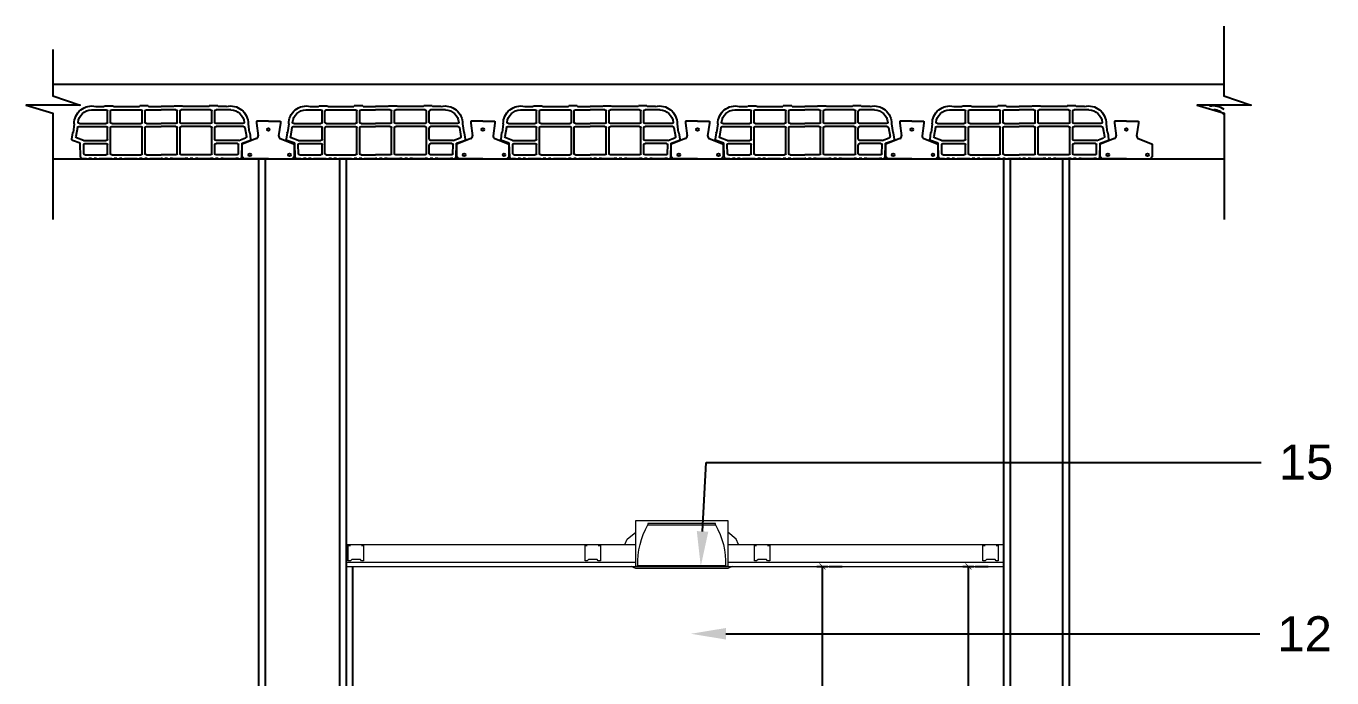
# Model space of a CAD drawing. Header units: metres. Extents: x 198 to 412, y -54 to 17.
# Drawn here: x 268.031 to 271.011, y -6.271 to -4.784 of the extents above; entities that cross this region are included whole.
import ezdxf
from ezdxf import colors
from ezdxf.entities.mleader import LeaderData, LeaderLine
from ezdxf.math import Vec2, Vec3

# ---------------------------------------------------------------- set-up
doc = ezdxf.new("R2010")
doc.units = ezdxf.units.M
doc.header["$LTSCALE"] = 10
for name, color, linetype in [('02', 2, 'Continuous'), ('02-LH ladrillo hueco 02', 1, 'Continuous'), ('1_MUROS', 6, 'Continuous'), ('A-MUROS', 6, 'Continuous'), ('A-TEXTOS', 2, 'Continuous'), ('Corte t', 2, 'Continuous'), ('Losa rap sapito', 251, 'Continuous'), ('piso', 1, 'Continuous'), ('TCOTA', 1, 'Continuous'), ('TM-REVOQUE', 2, 'Continuous')]:
    doc.layers.add(name, color=color, linetype=linetype)
doc.layers.add('A-Cielorraso', color=1, linetype='Continuous', lineweight=5)
doc.styles.add('ARIAL', font='arial.ttf')
doc.dimstyles.new('ST-COTA-25', dxfattribs={"dimscale": 0.25, "dimtxt": 0.18, "dimasz": 0.1, "dimexe": 0.18, "dimexo": 0.0625, "dimgap": 0.09, "dimtad": 1, "dimzin": 4, "dimdsep": 46, "dimtxsty": 'ARIAL', "dimblk1": 'COTA_N', "dimblk2": 'COTA_N', "dimsah": 1, "dimcen": 0.09, "dimclrd": 8, "dimclre": 8, "dimclrt": 1, "dimadec": 0, "dimazin": 0, "dimtfac": 1, "dimtix": 1, "dimtmove": 0, "dimatfit": 3, "dimldrblk": 'COTA_N', "dimfxl": 0.18, "dimtolj": 1, "dimtzin": 0, "dimarcsym": 0})

# ---------------------------------------------------------------- blocks, each defined once
blk = doc.blocks.new('top II')
for p, q in [((-0.1243, -0.0428), (-0.105, -0.0272)), ((0.1243, -0.0428), (0.105, -0.0272)), ((-0.1294, -0.055), (-0.1243, -0.0428)), ((0.1294, -0.055), (0.1243, -0.0428))]:
    blk.add_line(p, q)
for points in [[(-0.105, 0), (0.105, 0), (0.105, -0.105), (-0.105, -0.105)], [(-0.0771, -0.01), (0.0773, -0.01), (0.0773, -0.0069), (-0.0771, -0.0069)], [(-0.115, -0.105), (0.115, -0.105), (0.105, -0.11), (-0.105, -0.11), (-0.115, -0.105)]]:
    blk.add_lwpolyline(points, close=True)
blk.add_lwpolyline([(0.1, -0.1038), (-0.1, -0.1038, -0.138928), (-0.0771, -0.01), (0.0771, -0.01, -0.138928), (0.1, -0.1038, 52.020742)], format="xyb")
blk = doc.blocks.new('VIGUETA NUEVA')
at = {"layer": '02'}
for p, q in [((852.3054, 1549.6661), (852.2767, 1549.6661)), ((852.2767, 1549.6661), (852.2767, 1549.6611)), ((852.2767, 1549.6611), (852.2809, 1549.6312)), ((852.3054, 1549.6661), (852.3342, 1549.6661)), ((852.3342, 1549.6611), (852.3299, 1549.6312)), ((852.3342, 1549.6661), (852.3342, 1549.6611)), ((852.2769, 1549.6243), (852.2429, 1549.6111)), ((852.3339, 1549.6243), (852.3679, 1549.6111)), ((852.2429, 1549.5811), (852.2429, 1549.6111)), ((852.3679, 1549.5811), (852.3679, 1549.6111)), ((852.2429, 1549.5811), (852.2479, 1549.5761)), ((852.3054, 1549.5761), (852.2479, 1549.5761)), ((852.3054, 1549.5761), (852.3629, 1549.5761)), ((852.3679, 1549.5811), (852.3629, 1549.5761))]:
    blk.add_line(p, q, dxfattribs=at)
for centre, start, end in [((852.2739, 1549.6307), 294.8533, 4.4381), ((852.3369, 1549.6307), 175.5619, 245.1467)]:
    blk.add_arc(centre, 0.00704, start, end, dxfattribs=at)
blk = doc.blocks.new('VIGUETA NUEVA1')
at = {"layer": 'piso'}
for centre in [(0, -0.02), (-0.0444, -0.0805), (0.0504, -0.0805)]:
    blk.add_circle(centre, 0.00324, dxfattribs=at)
at = {"layer": '1_MUROS'}
blk.add_blockref('VIGUETA NUEVA', (-852.3054, -1549.6661), dxfattribs=at)
blk = doc.blocks.new('Losa rap zapito')
at = {"layer": 'Losa rap sapito'}
for p, q in [((283.7813, -291.7641), (283.8003, -291.7641)), ((283.8012, -291.7632), (283.8205, -291.7632)), ((283.8215, -291.7641), (283.8806, -291.7641)), ((283.9008, -291.7632), (283.8815, -291.7632)), ((283.9018, -291.7641), (283.9304, -291.7641)), ((283.959, -291.7641), (283.9304, -291.7641)), ((283.9599, -291.7632), (283.9792, -291.7632)), ((284.0393, -291.7641), (283.9802, -291.7641)), ((284.0595, -291.7632), (284.0402, -291.7632)), ((284.0795, -291.7641), (284.0605, -291.7641)), ((283.7711, -291.7719), (283.8051, -291.7719)), ((283.808, -291.8006), (283.808, -291.7747)), ((283.8147, -291.8006), (283.8147, -291.7747)), ((283.8176, -291.7719), (283.8844, -291.7719)), ((283.8873, -291.8006), (283.8873, -291.7747)), ((283.8941, -291.8006), (283.8941, -291.7747)), ((283.897, -291.7719), (283.9304, -291.7719)), ((283.9638, -291.7719), (283.9304, -291.7719)), ((283.9667, -291.8006), (283.9667, -291.7747)), ((283.9734, -291.8006), (283.9734, -291.7747)), ((284.0431, -291.7719), (283.9763, -291.7719)), ((284.046, -291.8006), (284.046, -291.7747)), ((284.0527, -291.8006), (284.0527, -291.7747)), ((284.0896, -291.7719), (284.0556, -291.7719)), ((283.7282, -291.8243), (283.7262, -291.8386)), ((283.732, -291.8042), (283.7293, -291.8235)), ((283.7394, -291.8124), (283.7357, -291.8329)), ((283.7422, -291.8103), (283.8051, -291.8103)), ((283.7437, -291.8035), (283.8051, -291.8035)), ((283.7534, -291.8103), (283.8051, -291.8103)), ((283.808, -291.8391), (283.808, -291.8132)), ((283.8147, -291.8721), (283.8147, -291.8132)), ((283.8176, -291.8035), (283.8844, -291.8035)), ((283.8176, -291.8103), (283.8844, -291.8103)), ((283.8873, -291.8721), (283.8873, -291.8132)), ((283.8941, -291.8721), (283.8941, -291.8132)), ((283.897, -291.8035), (283.9304, -291.8035)), ((283.897, -291.8103), (283.9304, -291.8103)), ((283.9638, -291.8035), (283.9304, -291.8035)), ((283.9638, -291.8103), (283.9304, -291.8103)), ((283.9667, -291.8721), (283.9667, -291.8132)), ((283.9734, -291.8721), (283.9734, -291.8132)), ((284.0431, -291.8035), (283.9763, -291.8035)), ((284.0431, -291.8103), (283.9763, -291.8103)), ((284.046, -291.8721), (284.046, -291.8132)), ((284.0527, -291.8391), (284.0527, -291.8132)), ((284.117, -291.8035), (284.0556, -291.8035)), ((284.1186, -291.8103), (284.0556, -291.8103)), ((284.1073, -291.8103), (284.0556, -291.8103)), ((284.1214, -291.8124), (284.125, -291.8329)), ((284.1287, -291.8042), (284.1314, -291.8235)), ((284.1325, -291.8243), (284.1346, -291.8386)), ((283.7459, -291.8484), (283.728, -291.8417)), ((283.7534, -291.842), (283.7376, -291.836)), ((283.7466, -291.8799), (283.7459, -291.8484)), ((283.7534, -291.842), (283.8051, -291.842)), ((283.7542, -291.8721), (283.7536, -291.851)), ((283.7565, -291.8487), (283.8051, -291.8487)), ((283.808, -291.8721), (283.808, -291.8516)), ((284.0527, -291.8721), (284.0527, -291.8516)), ((284.1073, -291.842), (284.0556, -291.842)), ((284.1043, -291.8487), (284.0556, -291.8487)), ((284.1066, -291.8721), (284.1071, -291.851)), ((284.1073, -291.842), (284.1232, -291.836)), ((284.1141, -291.8799), (284.1149, -291.8484)), ((284.1149, -291.8484), (284.1327, -291.8417)), ((283.7541, -291.8836), (283.7504, -291.8836)), ((283.7541, -291.8836), (283.7516, -291.8836)), ((283.7541, -291.8836), (283.7516, -291.8836)), ((283.7541, -291.8836), (283.7541, -291.8827)), ((283.7541, -291.8827), (283.7598, -291.8827)), ((283.7571, -291.8749), (283.8051, -291.8749)), ((283.7598, -291.8836), (283.7598, -291.8827)), ((283.7598, -291.8836), (283.7656, -291.8836)), ((283.7714, -291.8827), (283.7656, -291.8827)), ((283.7656, -291.8836), (283.7656, -291.8827)), ((283.7714, -291.8836), (283.7714, -291.8827)), ((283.7714, -291.8836), (283.7772, -291.8836)), ((283.7772, -291.8836), (283.7772, -291.8827)), ((283.783, -291.8827), (283.7772, -291.8827)), ((283.783, -291.8836), (283.783, -291.8827)), ((283.783, -291.8836), (283.7887, -291.8836)), ((283.7887, -291.8836), (283.7887, -291.8827)), ((283.7887, -291.8827), (283.7945, -291.8827)), ((283.7945, -291.8836), (283.7945, -291.8827)), ((283.8003, -291.8836), (283.7945, -291.8836)), ((283.8003, -291.8827), (283.8061, -291.8827)), ((283.8003, -291.8836), (283.8003, -291.8827)), ((283.8061, -291.8836), (283.8061, -291.8827)), ((283.8119, -291.8836), (283.8061, -291.8836)), ((283.8119, -291.8827), (283.8176, -291.8827)), ((283.8119, -291.8836), (283.8119, -291.8827)), ((283.8119, -291.8827), (283.8176, -291.8827)), ((283.8176, -291.8749), (283.8844, -291.8749)), ((283.8176, -291.8836), (283.8176, -291.8827)), ((283.8176, -291.8836), (283.8234, -291.8836)), ((283.8292, -291.8827), (283.8234, -291.8827)), ((283.8234, -291.8836), (283.8234, -291.8827)), ((283.8292, -291.8836), (283.8292, -291.8827)), ((283.8292, -291.8836), (283.835, -291.8836)), ((283.835, -291.8836), (283.835, -291.8827)), ((283.8408, -291.8827), (283.835, -291.8827)), ((283.8408, -291.8836), (283.8408, -291.8827)), ((283.8408, -291.8836), (283.8465, -291.8836)), ((283.8465, -291.8836), (283.8465, -291.8827)), ((283.8465, -291.8827), (283.8523, -291.8827)), ((283.8523, -291.8836), (283.8523, -291.8827)), ((283.8581, -291.8836), (283.8523, -291.8836)), ((283.8581, -291.8827), (283.8639, -291.8827)), ((283.8581, -291.8836), (283.8581, -291.8827)), ((283.8639, -291.8836), (283.8639, -291.8827)), ((283.8697, -291.8836), (283.8639, -291.8836)), ((283.8697, -291.8827), (283.8755, -291.8827)), ((283.8697, -291.8836), (283.8697, -291.8827)), ((283.8697, -291.8827), (283.8755, -291.8827)), ((283.8755, -291.8836), (283.8755, -291.8827)), ((283.8755, -291.8836), (283.8812, -291.8836)), ((283.887, -291.8827), (283.8812, -291.8827)), ((283.8812, -291.8836), (283.8812, -291.8827)), ((283.887, -291.8836), (283.887, -291.8827)), ((283.887, -291.8836), (283.8928, -291.8836)), ((283.8928, -291.8836), (283.8928, -291.8827)), ((283.8986, -291.8827), (283.8928, -291.8827)), ((283.897, -291.8749), (283.9304, -291.8749)), ((283.8986, -291.8836), (283.8986, -291.8827)), ((283.8986, -291.8836), (283.9044, -291.8836)), ((283.9044, -291.8836), (283.9044, -291.8827)), ((283.9044, -291.8827), (283.9101, -291.8827)), ((283.9101, -291.8836), (283.9101, -291.8827)), ((283.9159, -291.8836), (283.9101, -291.8836)), ((283.9159, -291.8827), (283.9217, -291.8827)), ((283.9159, -291.8836), (283.9159, -291.8827)), ((283.9217, -291.8836), (283.9217, -291.8827)), ((283.9275, -291.8836), (283.9217, -291.8836)), ((283.9275, -291.8836), (283.9275, -291.8827)), ((283.9275, -291.8827), (283.9304, -291.8827)), ((283.9638, -291.8749), (283.9304, -291.8749)), ((283.9333, -291.8827), (283.9304, -291.8827)), ((283.9333, -291.8836), (283.9333, -291.8827)), ((283.9333, -291.8836), (283.939, -291.8836)), ((283.9448, -291.8827), (283.939, -291.8827)), ((283.939, -291.8836), (283.939, -291.8827)), ((283.9448, -291.8836), (283.9448, -291.8827)), ((283.9448, -291.8836), (283.9506, -291.8836)), ((283.9506, -291.8836), (283.9506, -291.8827)), ((283.9564, -291.8827), (283.9506, -291.8827)), ((283.9564, -291.8836), (283.9564, -291.8827)), ((283.9622, -291.8836), (283.9564, -291.8836)), ((283.9622, -291.8836), (283.9622, -291.8827)), ((283.9622, -291.8827), (283.9679, -291.8827)), ((283.9679, -291.8836), (283.9679, -291.8827)), ((283.9737, -291.8836), (283.9679, -291.8836)), ((283.9737, -291.8827), (283.9795, -291.8827)), ((283.9737, -291.8836), (283.9737, -291.8827)), ((284.0431, -291.8749), (283.9763, -291.8749)), ((283.9795, -291.8836), (283.9795, -291.8827)), ((283.9853, -291.8836), (283.9795, -291.8836)), ((283.9911, -291.8827), (283.9853, -291.8827)), ((283.9853, -291.8836), (283.9853, -291.8827)), ((283.9911, -291.8827), (283.9853, -291.8827)), ((283.9911, -291.8836), (283.9911, -291.8827)), ((283.9911, -291.8836), (283.9968, -291.8836)), ((284.0026, -291.8827), (283.9968, -291.8827)), ((283.9968, -291.8836), (283.9968, -291.8827)), ((284.0026, -291.8836), (284.0026, -291.8827)), ((284.0026, -291.8836), (284.0084, -291.8836)), ((284.0084, -291.8836), (284.0084, -291.8827)), ((284.0142, -291.8827), (284.0084, -291.8827)), ((284.0142, -291.8836), (284.0142, -291.8827)), ((284.02, -291.8836), (284.0142, -291.8836)), ((284.02, -291.8836), (284.02, -291.8827)), ((284.02, -291.8827), (284.0258, -291.8827)), ((284.0258, -291.8836), (284.0258, -291.8827)), ((284.0315, -291.8836), (284.0258, -291.8836)), ((284.0315, -291.8827), (284.0373, -291.8827)), ((284.0315, -291.8836), (284.0315, -291.8827)), ((284.0373, -291.8836), (284.0373, -291.8827)), ((284.0431, -291.8836), (284.0373, -291.8836)), ((284.0489, -291.8827), (284.0431, -291.8827)), ((284.0431, -291.8836), (284.0431, -291.8827)), ((284.0489, -291.8827), (284.0431, -291.8827)), ((284.0489, -291.8836), (284.0489, -291.8827)), ((284.0489, -291.8836), (284.0547, -291.8836)), ((284.0604, -291.8827), (284.0547, -291.8827)), ((284.0547, -291.8836), (284.0547, -291.8827)), ((284.1037, -291.8749), (284.0556, -291.8749)), ((284.0604, -291.8836), (284.0604, -291.8827)), ((284.0604, -291.8836), (284.0662, -291.8836)), ((284.0662, -291.8836), (284.0662, -291.8827)), ((284.072, -291.8827), (284.0662, -291.8827)), ((284.072, -291.8836), (284.072, -291.8827)), ((284.0778, -291.8836), (284.072, -291.8836)), ((284.0778, -291.8836), (284.0778, -291.8827)), ((284.0778, -291.8827), (284.0836, -291.8827)), ((284.0836, -291.8836), (284.0836, -291.8827)), ((284.0893, -291.8836), (284.0836, -291.8836)), ((284.0893, -291.8827), (284.0951, -291.8827)), ((284.0893, -291.8836), (284.0893, -291.8827)), ((284.0951, -291.8836), (284.0951, -291.8827)), ((284.1009, -291.8836), (284.0951, -291.8836)), ((284.1009, -291.8836), (284.1009, -291.8827)), ((284.1067, -291.8827), (284.1009, -291.8827)), ((284.1067, -291.8836), (284.1067, -291.8827)), ((284.1067, -291.8836), (284.1092, -291.8836)), ((284.1067, -291.8836), (284.1092, -291.8836)), ((284.1067, -291.8836), (284.1103, -291.8836))]:
    blk.add_line(p, q, dxfattribs=at)
for centre, radius, start, end in [((283.7724, -291.8035), 0.0404, 77.2971, 181.0135), ((283.8012, -291.7641), 0.000963, 90, 180), ((283.8205, -291.7641), 0.000963, 0, 90), ((283.8815, -291.7641), 0.000963, 90, 180), ((283.9008, -291.7641), 0.000963, 0, 90), ((283.9599, -291.7641), 0.000963, 90, 180), ((283.9792, -291.7641), 0.000963, 0, 90), ((284.0402, -291.7641), 0.000963, 90, 180), ((284.0595, -291.7641), 0.000963, 0, 90), ((284.0883, -291.8035), 0.0404, 358.9865, 102.7029), ((283.7724, -291.8035), 0.0317, 92.259, 174.7894), ((283.8051, -291.7747), 0.00289, 0, 90), ((283.8176, -291.7747), 0.00289, 90, 180), ((283.8844, -291.7747), 0.00289, 0, 90), ((283.897, -291.7747), 0.00289, 90, 180), ((283.9638, -291.7747), 0.00289, 0, 90), ((283.9763, -291.7747), 0.00289, 90, 180), ((284.0431, -291.7747), 0.00289, 0, 90), ((284.0556, -291.7747), 0.00289, 90, 180), ((284.0883, -291.8035), 0.0317, 5.2106, 87.741), ((283.7292, -291.8244), 0.000963, 81.8699, 171.8699), ((283.7422, -291.8132), 0.00289, 90, 165.2593), ((283.7437, -291.8006), 0.00289, 180.2316, 270), ((283.8051, -291.8006), 0.00289, 270, 0), ((283.8051, -291.8132), 0.00289, 0, 90), ((283.8176, -291.8006), 0.00289, 180, 270), ((283.8176, -291.8132), 0.00289, 90, 180), ((283.8844, -291.8006), 0.00289, 270, 0), ((283.8844, -291.8132), 0.00289, 0, 90), ((283.897, -291.8006), 0.00289, 180, 270), ((283.897, -291.8132), 0.00289, 90, 180), ((283.9638, -291.8006), 0.00289, 270, 0), ((283.9638, -291.8132), 0.00289, 0, 90), ((283.9763, -291.8006), 0.00289, 180, 270), ((283.9763, -291.8132), 0.00289, 90, 180), ((284.0431, -291.8006), 0.00289, 270, 0), ((284.0431, -291.8132), 0.00289, 0, 90), ((284.0556, -291.8006), 0.00289, 180, 270), ((284.0556, -291.8132), 0.00289, 90, 180), ((284.117, -291.8006), 0.00289, 270, 359.7684), ((284.1186, -291.8132), 0.00289, 14.7407, 90), ((284.1316, -291.8244), 0.000963, 8.1301, 98.1301), ((283.729, -291.839), 0.00289, 171.8699, 249.444), ((283.7386, -291.8333), 0.00289, 171.8699, 249.444), ((283.7565, -291.8516), 0.00289, 90, 168.5947), ((283.8051, -291.8391), 0.00289, 270, 0), ((283.8051, -291.8516), 0.00289, 0, 90), ((284.0556, -291.8391), 0.00289, 180, 270), ((284.0556, -291.8516), 0.00289, 90, 180), ((284.1043, -291.8516), 0.00289, 11.4053, 90), ((284.1222, -291.8333), 0.00289, 290.556, 8.1301), ((284.1317, -291.839), 0.00289, 290.556, 8.1301), ((283.7505, -291.8797), 0.0039, 182.4799, 268.1248), ((283.7571, -291.8721), 0.00289, 180, 271.41), ((283.8051, -291.8721), 0.00289, 270, 0), ((283.8176, -291.8721), 0.00289, 180, 270), ((283.8844, -291.8721), 0.00289, 270, 0), ((283.897, -291.8721), 0.00289, 180, 270), ((283.9638, -291.8721), 0.00289, 270, 0), ((283.9763, -291.8721), 0.00289, 180, 270), ((284.0431, -291.8721), 0.00289, 270, 0), ((284.0556, -291.8721), 0.00289, 180, 270), ((284.1037, -291.8721), 0.00289, 268.59, 0), ((284.1102, -291.8797), 0.0039, 271.8752, 357.5201)]:
    blk.add_arc(centre, radius, start, end, dxfattribs=at)
blk = doc.blocks.new('COTA_N')
for p, q in [((-1, 0), (0, 0)), ((0, 0.5), (0, -0.5))]:
    blk.add_line(p, q)
at = {"color": 3, "const_width": 0.065}
blk.add_lwpolyline([(0.14, 0.14), (0.28, 0.28), (0, 0), (-0.14, -0.14), (-0.28, -0.28)], dxfattribs=at)
blk = doc.blocks.new('*D312')
at = {"layer": 'Defpoints', "color": 0, "transparency": 16777216}
for p in [(270.1816, -6.0163, 0), (270.1816, -6.0163), (270.1816, -7.5163)]:
    blk.add_point(p, dxfattribs=at)
at = {"layer": 'TCOTA', "color": 8, "lineweight": -2, "transparency": 16777216}
for p, q in [((270.1972, -6.0163), (270.2266, -6.0163)), ((270.1816, -7.4913), (270.1816, -6.0413)), ((270.1659, -7.5163), (270.1366, -7.5163))]:
    blk.add_line(p, q, dxfattribs=at)
at = {"layer": 'TCOTA', "color": 8, "lineweight": -2, "transparency": 16777216, "xscale": 0.025, "yscale": 0.025, "zscale": 0.025}
for p, rotation in [((270.1816, -6.0163), 90), ((270.1816, -7.5163), 270)]:
    blk.add_blockref('COTA_N', p, dxfattribs=dict(at, rotation=rotation))
at = {"layer": 'TCOTA', "color": 1, "transparency": 16777216, "insert": (270.1361, -6.7663), "char_height": 0.045, "attachment_point": 5, "rotation": 90, "style": 'ARIAL'}
blk.add_mtext('\\A1;1.50', dxfattribs=at)
blk = doc.blocks.new('*D313')
at = {"layer": 'Defpoints', "color": 0, "transparency": 16777216}
for p in [(269.8484, -6.0163, 0), (269.8484, -6.0163), (269.8484, -8.4163)]:
    blk.add_point(p, dxfattribs=at)
at = {"layer": 'TCOTA', "color": 8, "lineweight": -2, "transparency": 16777216}
for p, q in [((269.8641, -6.0163), (269.8934, -6.0163)), ((269.8484, -8.3913), (269.8484, -6.0413)), ((269.8328, -8.4163), (269.8034, -8.4163))]:
    blk.add_line(p, q, dxfattribs=at)
at = {"layer": 'TCOTA', "color": 8, "lineweight": -2, "transparency": 16777216, "xscale": 0.025, "yscale": 0.025, "zscale": 0.025}
for p, rotation in [((269.8484, -6.0163), 90), ((269.8484, -8.4163), 270)]:
    blk.add_blockref('COTA_N', p, dxfattribs=dict(at, rotation=rotation))
at = {"layer": 'TCOTA', "color": 1, "transparency": 16777216, "insert": (269.8029, -7.2163), "char_height": 0.045, "attachment_point": 5, "rotation": 90, "style": 'ARIAL'}
blk.add_mtext('\\A1;2.40', dxfattribs=at)

msp = doc.modelspace()

# ---------------------------------------------------------------- linework, layer by layer
at = {"color": 5}
for p, q in [((268.0922, -4.9163, 0), (270.765, -4.9163, 0)), ((268.0928, -5.0863, 0), (270.765, -5.0863, 0))]:
    msp.add_line(p, q, dxfattribs=at)
at = {"layer": '02'}
msp.add_line((268.7473, -6.0396, 0), (268.7473, -6.0196, 0), dxfattribs=at)
at = {"layer": '02', "color": 3, "elevation": 0}
for points in [[(270.7644, -4.7836), (270.7644, -4.9429), (270.8269, -4.9637), (270.7036, -4.9637), (270.765, -4.9823), (270.765, -5.2246)], [(268.0922, -4.8372), (268.0922, -4.9429), (268.1547, -4.9637), (268.0315, -4.9637), (268.0928, -4.9823), (268.0928, -5.2246)]]:
    msp.add_lwpolyline(points, dxfattribs=at)
at = {"layer": '02-LH ladrillo hueco 02'}
for p, q in [((268.5623, -8.4863, 0), (268.5623, -5.0863, 0)), ((268.7623, -8.4863, 0), (268.7623, -5.0863, 0)), ((270.2623, -8.4163, 0), (270.2623, -5.0863, 0))]:
    msp.add_line(p, q, dxfattribs=at)
at = {"layer": 'A-Cielorraso', "linetype": 'Continuous'}
for p, q in [((269.3979, -5.9663, 0), (269.4029, -5.954, 0)), ((269.3979, -5.9663, 0), (269.4029, -5.954, 0)), ((269.3979, -5.9663, 0), (269.4029, -5.954, 0)), ((269.3979, -5.9663, 0), (269.4029, -5.954, 0)), ((269.3979, -5.9663, 0), (269.4029, -5.954, 0)), ((269.3979, -5.9663, 0), (269.4029, -5.954, 0)), ((269.3979, -5.9663, 0), (269.4029, -5.954, 0)), ((269.3979, -5.9663, 0), (269.4029, -5.954, 0)), ((269.3979, -5.9663, 0), (269.4029, -5.954, 0)), ((269.3979, -5.9663, 0), (269.4029, -5.954, 0)), ((269.3979, -5.9663, 0), (269.4029, -5.954, 0)), ((269.3979, -5.9663, 0), (269.4029, -5.954, 0)), ((269.3979, -5.9663, 0), (269.4029, -5.954, 0)), ((269.3979, -5.9663, 0), (269.4029, -5.954, 0)), ((269.3979, -5.9663, 0), (269.4029, -5.954, 0)), ((269.3979, -5.9663, 0), (269.4029, -5.954, 0)), ((269.4029, -5.954, 0), (269.4223, -5.9384, 0)), ((269.4029, -5.954, 0), (269.4223, -5.9384, 0)), ((269.4029, -5.954, 0), (269.4223, -5.9384, 0)), ((269.4029, -5.954, 0), (269.4223, -5.9384, 0)), ((269.4029, -5.954, 0), (269.4223, -5.9384, 0)), ((269.4029, -5.954, 0), (269.4223, -5.9384, 0)), ((269.4029, -5.954, 0), (269.4223, -5.9384, 0)), ((269.4029, -5.954, 0), (269.4223, -5.9384, 0)), ((269.4029, -5.954, 0), (269.4223, -5.9384, 0)), ((269.4029, -5.954, 0), (269.4223, -5.9384, 0)), ((269.4029, -5.954, 0), (269.4223, -5.9384, 0)), ((269.4029, -5.954, 0), (269.4223, -5.9384, 0)), ((269.4029, -5.954, 0), (269.4223, -5.9384, 0)), ((269.4029, -5.954, 0), (269.4223, -5.9384, 0)), ((269.4029, -5.954, 0), (269.4223, -5.9384, 0)), ((269.4029, -5.954, 0), (269.4223, -5.9384, 0)), ((269.6516, -5.954, 0), (269.6323, -5.9384, 0)), ((269.6516, -5.954, 0), (269.6323, -5.9384, 0)), ((269.6516, -5.954, 0), (269.6323, -5.9384, 0)), ((269.6516, -5.954, 0), (269.6323, -5.9384, 0)), ((269.6516, -5.954, 0), (269.6323, -5.9384, 0)), ((269.6516, -5.954, 0), (269.6323, -5.9384, 0)), ((269.6516, -5.954, 0), (269.6323, -5.9384, 0)), ((269.6516, -5.954, 0), (269.6323, -5.9384, 0)), ((269.6516, -5.954, 0), (269.6323, -5.9384, 0)), ((269.6516, -5.954, 0), (269.6323, -5.9384, 0)), ((269.6516, -5.954, 0), (269.6323, -5.9384, 0)), ((269.6516, -5.954, 0), (269.6323, -5.9384, 0)), ((269.6516, -5.954, 0), (269.6323, -5.9384, 0)), ((269.6516, -5.954, 0), (269.6323, -5.9384, 0)), ((269.6516, -5.954, 0), (269.6323, -5.9384, 0)), ((269.6516, -5.954, 0), (269.6323, -5.9384, 0)), ((269.6567, -5.9663, 0), (269.6516, -5.954, 0)), ((269.6567, -5.9663, 0), (269.6516, -5.954, 0)), ((269.6567, -5.9663, 0), (269.6516, -5.954, 0)), ((269.6567, -5.9663, 0), (269.6516, -5.954, 0)), ((269.6567, -5.9663, 0), (269.6516, -5.954, 0)), ((269.6567, -5.9663, 0), (269.6516, -5.954, 0)), ((269.6567, -5.9663, 0), (269.6516, -5.954, 0)), ((269.6567, -5.9663, 0), (269.6516, -5.954, 0)), ((269.6567, -5.9663, 0), (269.6516, -5.954, 0)), ((269.6567, -5.9663, 0), (269.6516, -5.954, 0)), ((269.6567, -5.9663, 0), (269.6516, -5.954, 0)), ((269.6567, -5.9663, 0), (269.6516, -5.954, 0)), ((269.6567, -5.9663, 0), (269.6516, -5.954, 0)), ((269.6567, -5.9663, 0), (269.6516, -5.954, 0)), ((269.6567, -5.9663, 0), (269.6516, -5.954, 0)), ((269.6567, -5.9663, 0), (269.6516, -5.954, 0)), ((268.7623, -5.9663, 0), (269.4223, -5.9663, 0)), ((269.6323, -5.9663, 0), (270.2623, -5.9663, 0)), ((268.7623, -6.0063, 0), (269.4223, -6.0063, 0)), ((268.7623, -6.0163, 0), (269.4393, -6.0163, 0)), ((269.6323, -6.0063, 0), (270.2623, -6.0063, 0)), ((269.6323, -6.0163, 0), (270.2623, -6.0163, 0))]:
    msp.add_line(p, q, dxfattribs=at)
at = {"layer": 'A-Cielorraso', "linetype": 'Continuous', "elevation": 0}
for points in [[(269.4223, -5.9113), (269.6323, -5.9113), (269.6323, -6.0163), (269.4223, -6.0163)], [(269.4223, -5.9113), (269.6323, -5.9113), (269.6323, -6.0163), (269.4223, -6.0163)], [(269.4223, -5.9113), (269.6323, -5.9113), (269.6323, -6.0163), (269.4223, -6.0163)], [(269.4223, -5.9113), (269.6323, -5.9113), (269.6323, -6.0163), (269.4223, -6.0163)], [(269.4223, -5.9113), (269.6323, -5.9113), (269.6323, -6.0163), (269.4223, -6.0163)], [(269.4223, -5.9113), (269.6323, -5.9113), (269.6323, -6.0163), (269.4223, -6.0163)], [(269.4223, -5.9113), (269.6323, -5.9113), (269.6323, -6.0163), (269.4223, -6.0163)], [(269.4223, -5.9113), (269.6323, -5.9113), (269.6323, -6.0163), (269.4223, -6.0163)], [(269.4223, -5.9113), (269.6323, -5.9113), (269.6323, -6.0163), (269.4223, -6.0163)], [(269.4223, -5.9113), (269.6323, -5.9113), (269.6323, -6.0163), (269.4223, -6.0163)], [(269.4223, -5.9113), (269.6323, -5.9113), (269.6323, -6.0163), (269.4223, -6.0163)], [(269.4223, -5.9113), (269.6323, -5.9113), (269.6323, -6.0163), (269.4223, -6.0163)], [(269.4223, -5.9113), (269.6323, -5.9113), (269.6323, -6.0163), (269.4223, -6.0163)], [(269.4223, -5.9113), (269.6323, -5.9113), (269.6323, -6.0163), (269.4223, -6.0163)], [(269.4223, -5.9113), (269.6323, -5.9113), (269.6323, -6.0163), (269.4223, -6.0163)], [(269.4223, -5.9113), (269.6323, -5.9113), (269.6323, -6.0163), (269.4223, -6.0163)], [(269.4502, -5.9213), (269.6046, -5.9213), (269.6046, -5.9181), (269.4502, -5.9181)], [(269.4502, -5.9213), (269.6046, -5.9213), (269.6046, -5.9181), (269.4502, -5.9181)], [(269.4502, -5.9213), (269.6046, -5.9213), (269.6046, -5.9181), (269.4502, -5.9181)], [(269.4502, -5.9213), (269.6046, -5.9213), (269.6046, -5.9181), (269.4502, -5.9181)], [(269.4502, -5.9213), (269.6046, -5.9213), (269.6046, -5.9181), (269.4502, -5.9181)], [(269.4502, -5.9213), (269.6046, -5.9213), (269.6046, -5.9181), (269.4502, -5.9181)], [(269.4502, -5.9213), (269.6046, -5.9213), (269.6046, -5.9181), (269.4502, -5.9181)], [(269.4502, -5.9213), (269.6046, -5.9213), (269.6046, -5.9181), (269.4502, -5.9181)], [(269.4502, -5.9213), (269.6046, -5.9213), (269.6046, -5.9181), (269.4502, -5.9181)], [(269.4502, -5.9213), (269.6046, -5.9213), (269.6046, -5.9181), (269.4502, -5.9181)], [(269.4502, -5.9213), (269.6046, -5.9213), (269.6046, -5.9181), (269.4502, -5.9181)], [(269.4502, -5.9213), (269.6046, -5.9213), (269.6046, -5.9181), (269.4502, -5.9181)], [(269.4502, -5.9213), (269.6046, -5.9213), (269.6046, -5.9181), (269.4502, -5.9181)], [(269.4502, -5.9213), (269.6046, -5.9213), (269.6046, -5.9181), (269.4502, -5.9181)], [(269.4502, -5.9213), (269.6046, -5.9213), (269.6046, -5.9181), (269.4502, -5.9181)], [(269.4502, -5.9213), (269.6046, -5.9213), (269.6046, -5.9181), (269.4502, -5.9181)], [(269.4123, -6.0163), (269.6423, -6.0163), (269.6323, -6.0213), (269.4223, -6.0213), (269.4123, -6.0163)], [(269.4123, -6.0163), (269.6423, -6.0163), (269.6323, -6.0213), (269.4223, -6.0213), (269.4123, -6.0163)], [(269.4123, -6.0163), (269.6423, -6.0163), (269.6323, -6.0213), (269.4223, -6.0213), (269.4123, -6.0163)], [(269.4123, -6.0163), (269.6423, -6.0163), (269.6323, -6.0213), (269.4223, -6.0213), (269.4123, -6.0163)], [(269.4123, -6.0163), (269.6423, -6.0163), (269.6323, -6.0213), (269.4223, -6.0213), (269.4123, -6.0163)], [(269.4123, -6.0163), (269.6423, -6.0163), (269.6323, -6.0213), (269.4223, -6.0213), (269.4123, -6.0163)], [(269.4123, -6.0163), (269.6423, -6.0163), (269.6323, -6.0213), (269.4223, -6.0213), (269.4123, -6.0163)], [(269.4123, -6.0163), (269.6423, -6.0163), (269.6323, -6.0213), (269.4223, -6.0213), (269.4123, -6.0163)], [(269.4123, -6.0163), (269.6423, -6.0163), (269.6323, -6.0213), (269.4223, -6.0213), (269.4123, -6.0163)], [(269.4123, -6.0163), (269.6423, -6.0163), (269.6323, -6.0213), (269.4223, -6.0213), (269.4123, -6.0163)], [(269.4123, -6.0163), (269.6423, -6.0163), (269.6323, -6.0213), (269.4223, -6.0213), (269.4123, -6.0163)], [(269.4123, -6.0163), (269.6423, -6.0163), (269.6323, -6.0213), (269.4223, -6.0213), (269.4123, -6.0163)], [(269.4123, -6.0163), (269.6423, -6.0163), (269.6323, -6.0213), (269.4223, -6.0213), (269.4123, -6.0163)], [(269.4123, -6.0163), (269.6423, -6.0163), (269.6323, -6.0213), (269.4223, -6.0213), (269.4123, -6.0163)], [(269.4123, -6.0163), (269.6423, -6.0163), (269.6323, -6.0213), (269.4223, -6.0213), (269.4123, -6.0163)], [(269.4123, -6.0163), (269.6423, -6.0163), (269.6323, -6.0213), (269.4223, -6.0213), (269.4123, -6.0163)]]:
    msp.add_lwpolyline(points, close=True, dxfattribs=at)
msp.add_lwpolyline([(269.6273, -6.0151), (269.4273, -6.0151, -0.138928), (269.4502, -5.9213), (269.6044, -5.9213, -0.138928), (269.6273, -6.0151, 52.020742)], format="xyb", dxfattribs=at)
msp.add_lwpolyline([(269.6273, -6.0151), (269.4273, -6.0151, -0.138928), (269.4502, -5.9213), (269.6044, -5.9213, -0.138928), (269.6273, -6.0151, 52.020742)], format="xyb", dxfattribs=at)
msp.add_lwpolyline([(269.6273, -6.0151), (269.4273, -6.0151, -0.138928), (269.4502, -5.9213), (269.6044, -5.9213, -0.138928), (269.6273, -6.0151, 52.020742)], format="xyb", dxfattribs=at)
msp.add_lwpolyline([(269.6273, -6.0151), (269.4273, -6.0151, -0.138928), (269.4502, -5.9213), (269.6044, -5.9213, -0.138928), (269.6273, -6.0151, 52.020742)], format="xyb", dxfattribs=at)
msp.add_lwpolyline([(269.6273, -6.0151), (269.4273, -6.0151, -0.138928), (269.4502, -5.9213), (269.6044, -5.9213, -0.138928), (269.6273, -6.0151, 52.020742)], format="xyb", dxfattribs=at)
msp.add_lwpolyline([(269.6273, -6.0151), (269.4273, -6.0151, -0.138928), (269.4502, -5.9213), (269.6044, -5.9213, -0.138928), (269.6273, -6.0151, 52.020742)], format="xyb", dxfattribs=at)
msp.add_lwpolyline([(269.6273, -6.0151), (269.4273, -6.0151, -0.138928), (269.4502, -5.9213), (269.6044, -5.9213, -0.138928), (269.6273, -6.0151, 52.020742)], format="xyb", dxfattribs=at)
msp.add_lwpolyline([(269.6273, -6.0151), (269.4273, -6.0151, -0.138928), (269.4502, -5.9213), (269.6044, -5.9213, -0.138928), (269.6273, -6.0151, 52.020742)], format="xyb", dxfattribs=at)
msp.add_lwpolyline([(269.6273, -6.0151), (269.4273, -6.0151, -0.138928), (269.4502, -5.9213), (269.6044, -5.9213, -0.138928), (269.6273, -6.0151, 52.020742)], format="xyb", dxfattribs=at)
msp.add_lwpolyline([(269.6273, -6.0151), (269.4273, -6.0151, -0.138928), (269.4502, -5.9213), (269.6044, -5.9213, -0.138928), (269.6273, -6.0151, 52.020742)], format="xyb", dxfattribs=at)
msp.add_lwpolyline([(269.6273, -6.0151), (269.4273, -6.0151, -0.138928), (269.4502, -5.9213), (269.6044, -5.9213, -0.138928), (269.6273, -6.0151, 52.020742)], format="xyb", dxfattribs=at)
msp.add_lwpolyline([(269.6273, -6.0151), (269.4273, -6.0151, -0.138928), (269.4502, -5.9213), (269.6044, -5.9213, -0.138928), (269.6273, -6.0151, 52.020742)], format="xyb", dxfattribs=at)
msp.add_lwpolyline([(269.6273, -6.0151), (269.4273, -6.0151, -0.138928), (269.4502, -5.9213), (269.6044, -5.9213, -0.138928), (269.6273, -6.0151, 52.020742)], format="xyb", dxfattribs=at)
msp.add_lwpolyline([(269.6273, -6.0151), (269.4273, -6.0151, -0.138928), (269.4502, -5.9213), (269.6044, -5.9213, -0.138928), (269.6273, -6.0151, 52.020742)], format="xyb", dxfattribs=at)
msp.add_lwpolyline([(269.6273, -6.0151), (269.4273, -6.0151, -0.138928), (269.4502, -5.9213), (269.6044, -5.9213, -0.138928), (269.6273, -6.0151, 52.020742)], format="xyb", dxfattribs=at)
msp.add_lwpolyline([(269.6273, -6.0151), (269.4273, -6.0151, -0.138928), (269.4502, -5.9213), (269.6044, -5.9213, -0.138928), (269.6273, -6.0151, 52.020742)], format="xyb", dxfattribs=at)
for points in [[(268.7965, -5.9688), (268.8015, -5.9688), (268.8015, -6.0038), (268.7965, -6.0038), (268.7942, -6.0008), (268.7748, -6.0008), (268.7715, -6.0038), (268.7665, -6.0038), (268.7665, -5.9688), (268.7715, -5.9688)], [(269.3367, -5.9688), (269.3417, -5.9688), (269.3417, -6.0038), (269.3367, -6.0038), (269.3344, -6.0008), (269.315, -6.0008), (269.3117, -6.0038), (269.3067, -6.0038), (269.3067, -5.9688), (269.3117, -5.9688)], [(269.7232, -5.9688), (269.7282, -5.9688), (269.7282, -6.0038), (269.7232, -6.0038), (269.7209, -6.0008), (269.7015, -6.0008), (269.6982, -6.0038), (269.6932, -6.0038), (269.6932, -5.9688), (269.6982, -5.9688)], [(270.2447, -5.9688), (270.2497, -5.9688), (270.2497, -6.0038), (270.2447, -6.0038), (270.2424, -6.0008), (270.223, -6.0008), (270.2197, -6.0038), (270.2147, -6.0038), (270.2147, -5.9688), (270.2197, -5.9688)]]:
    msp.add_lwpolyline(points, dxfattribs=at)
at = {"layer": 'A-MUROS'}
for p, q in [((268.5773, -8.4863, 0), (268.5773, -5.0863, 0)), ((268.7473, -8.4863, 0), (268.7473, -5.0863, 0)), ((270.2773, -8.4863, 0), (270.2773, -5.0863, 0)), ((270.3973, -8.4863, 0), (270.3973, -5.0863, 0))]:
    msp.add_line(p, q, dxfattribs=at)
at = {"layer": 'Losa rap sapito'}
for radius, start, end in [(0.0404, 52.4189, 102.7029), (0.0317, 39.0387, 87.741)]:
    msp.add_arc((270.7403, -5.0062, 0), radius, start, end, dxfattribs=at)
at = {"layer": 'TM-REVOQUE'}
for p, q in [((270.4123, -8.4863, 0), (270.4123, -5.0863, 0)), ((268.7773, -8.4163, 0), (268.7773, -6.0163, 0))]:
    msp.add_line(p, q, dxfattribs=at)

# ---------------------------------------------------------------- block references
at = {"layer": 'A-Cielorraso', "linetype": 'Continuous'}
msp.add_blockref('top II', (269.5273, -5.9113, 0), dxfattribs=at)
at = {"layer": 'A-MUROS', "xscale": -1}
for p in [(552.27, 286.7974, 0), (552.7594, 286.7974, 0), (553.2489, 286.7974, 0), (553.7383, 286.7974, 0), (554.2277, 286.7974, 0)]:
    msp.add_blockref('Losa rap zapito', p, dxfattribs=at)
at = {"layer": 'Corte t', "xscale": 0.9559179682510148, "yscale": 0.9559179682510148, "zscale": 0.9559179682510148}
for p in [(268.5842, -5.0002, 0), (269.0736, -5.0002, 0), (269.5631, -5.0002, 0), (270.0525, -5.0002, 0), (270.5419, -5.0002, 0)]:
    msp.add_blockref('VIGUETA NUEVA1', p, dxfattribs=at)

# ---------------------------------------------------------------- dimensions: what is measured, and where the dimension line sits
at = {"layer": 'TCOTA'}
for base, p1, p2, picture, middle in [((269.8484, -6.0163), (269.8484, -8.4163), (269.8484, -6.0163, 0), '*D313', (269.8029, -7.2163)), ((270.1816, -6.0163), (270.1816, -7.5163), (270.1816, -6.0163, 0), '*D312', (270.1361, -6.7663))]:
    dim = msp.add_linear_dim(base=base, p1=p1, p2=p2, angle=90, dimstyle='ST-COTA-25', dxfattribs=at)
    dim.commit()
    dim.dimension.update_dxf_attribs({"geometry": picture, "text_midpoint": middle})

# ---------------------------------------------------------------- leaders
at = {"layer": 'A-TEXTOS'}
ml = msp.add_multileader_mtext('Standard', dxfattribs=at)
ml.set_content('15', color=256, style='ARIAL')
ml.set_leader_properties(color=1)
ml.build(insert=Vec2(0, 0))
ml.multileader.update_dxf_attribs({"has_text_frame": 1, "dogleg_length": 41.7645, "arrow_head_size": 0.08, "scale": 0.02})
ctx = ml.context
ctx.base_point, ctx.scale, ctx.char_height, ctx.arrow_head_size, ctx.landing_gap_size, ctx.plane_origin = Vec3(270.8497, -5.7789, 0), 0.02, 0.08, 0.08, 0.04, Vec3(268.8278, -5.7589, 0)
notes = []
notes.append((ctx, [(0, (1, 1, 0), (269.5829, -5.7789, 0), (1, 0), 1.2668, [(0, [(269.5708, -6.0163, 0)], 0, [])])]))
ctx.mtext.insert, ctx.mtext.flow_direction = Vec3(270.8897, -5.7382, 0), 5
ml = msp.add_multileader_mtext('Standard', dxfattribs=at)
ml.set_content('12', color=256, style='ARIAL')
ml.set_leader_properties(color=1)
ml.build(insert=Vec2(0, 0))
ml.multileader.update_dxf_attribs({"has_text_frame": 1, "arrow_head_size": 0.08, "scale": 0.02})
ctx = ml.context
ctx.base_point, ctx.scale, ctx.char_height, ctx.arrow_head_size, ctx.landing_gap_size, ctx.plane_origin = Vec3(270.8465, -6.17, 0), 0.02, 0.08, 0.08, 0.04, Vec3(268.1948, -6.17, 0)
notes.append((ctx, [(0, (1, 1, 0), (270.6865, -6.17, 0), (1, 0), 0.16, [(0, [(269.5482, -6.17, 0)], 0, [])])]))
ctx.mtext.insert, ctx.mtext.width, ctx.mtext.flow_direction = Vec3(270.8865, -6.13, 0), 0.048722, 5
for ctx, leaders in notes:
    for number, flags, end, landing, length, lines in leaders:
        leader = LeaderData()
        leader.index, (leader.has_last_leader_line, leader.has_dogleg_vector, leader.attachment_direction) = number, flags
        leader.last_leader_point, leader.dogleg_vector, leader.dogleg_length = Vec3(end), Vec3(landing), length
        for number, points, colour, breaks in lines:
            line = LeaderLine()
            line.index, line.vertices, line.color, line.breaks = number, Vec3.list(points), colors.encode_raw_color(colour), breaks
            leader.lines.append(line)
        ctx.leaders.append(leader)

doc.saveas('drawing.dxf')
